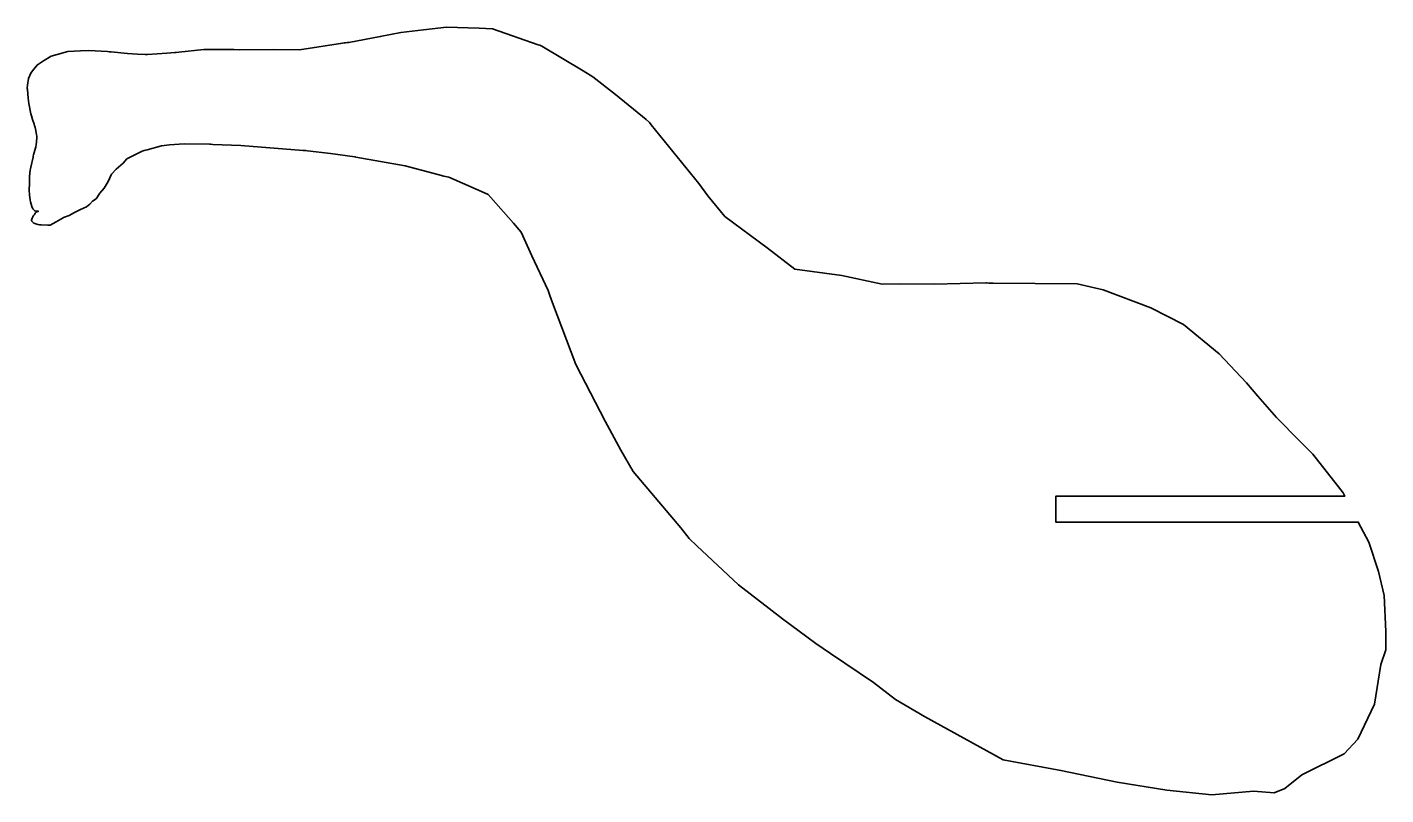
# Model space of a CAD drawing. Header units: millimetres. Extents: x -536 to 536, y -542 to 542.
# Drawn here: x 132.8 to 290.6, y 235 to 324.1 of the extents above; entities that cross this region are included whole.
import ezdxf

# ---------------------------------------------------------------- set-up
doc = ezdxf.new("R2010")
doc.units = ezdxf.units.MM
doc.header["$MEASUREMENT"] = 0
doc.layers.add('layer 1', color=7, linetype='Continuous')

msp = doc.modelspace()

# ---------------------------------------------------------------- linework, layer by layer
at = {"layer": 'layer 1', "color": 250, "lineweight": 35}
msp.add_open_spline([(193.2935, 293.5759), (193.2935, 293.5759), (193.4973, 292.9642), (193.4973, 292.9642), (193.4973, 292.9642), (193.4973, 292.9642), (193.7981, 292.128), (193.7981, 292.128), (193.7981, 292.128), (193.7981, 292.128), (196.5179, 284.9512), (196.5179, 284.9512), (196.5179, 284.9512), (196.5179, 284.9512), (199.9315, 278.3938), (199.9315, 278.3938), (199.9315, 278.3938), (199.9315, 278.3938), (201.755, 275.0205), (201.755, 275.0205), (201.755, 275.0205), (201.755, 275.0205), (203.1921, 272.5577), (203.1921, 272.5577), (203.1921, 272.5577), (203.1921, 272.5577), (208.7012, 265.9962), (208.7012, 265.9962), (208.7012, 265.9962), (208.7012, 265.9962), (209.7043, 264.7581), (209.7043, 264.7581), (209.7043, 264.7581), (209.7043, 264.7581), (210.5657, 263.9022), (210.5657, 263.9022), (210.5657, 263.9022), (210.5657, 263.9022), (215.4265, 259.3967), (215.4265, 259.3967), (215.4265, 259.3967), (215.4265, 259.3967), (219.0006, 256.6269), (219.0006, 256.6269), (219.0006, 256.6269), (219.0006, 256.6269), (220.5322, 255.4204), (220.5322, 255.4204), (220.5322, 255.4204), (220.5322, 255.4204), (224.4014, 252.5702), (224.4014, 252.5702), (224.4014, 252.5702), (224.4014, 252.5702), (226.1004, 251.3882), (226.1004, 251.3882), (226.1004, 251.3882), (226.1004, 251.3882), (231.1182, 248.0223), (231.1182, 248.0223), (231.1182, 248.0223), (231.1182, 248.0223), (233.6768, 246.0477), (233.6768, 246.0477), (233.6768, 246.0477), (233.6768, 246.0477), (237.042, 244.1022), (237.042, 244.1022), (237.042, 244.1022), (237.042, 244.1022), (246.1833, 239.0388), (246.1833, 239.0388), (246.1833, 239.0388), (246.1833, 239.0388), (252.8814, 237.8213), (252.8814, 237.8213), (252.8814, 237.8213), (252.8814, 237.8213), (259.4057, 236.4648), (259.4057, 236.4648), (259.4057, 236.4648), (259.4057, 236.4648), (265.1869, 235.5252), (265.1869, 235.5252), (265.1869, 235.5252), (265.1869, 235.5252), (270.3983, 234.9931), (270.3983, 234.9931), (270.3983, 234.9931), (270.3983, 234.9931), (275.2463, 235.424), (275.2463, 235.424), (275.2463, 235.424), (275.2463, 235.424), (277.6664, 235.2405), (277.6664, 235.2405), (277.6664, 235.2405), (277.6664, 235.2405), (278.8992, 235.7418), (278.8992, 235.7418), (278.8992, 235.7418), (278.8992, 235.7418), (280.8509, 237.3105), (280.8509, 237.3105), (280.8509, 237.3105), (280.8509, 237.3105), (285.7707, 239.7671), (285.7707, 239.7671), (285.7707, 239.7671), (285.7707, 239.7671), (287.3573, 241.4479), (287.3573, 241.4479), (287.3573, 241.4479), (287.3573, 241.4479), (289.3006, 245.5392), (289.3006, 245.5392), (289.3006, 245.5392), (289.3006, 245.5392), (290.0484, 250.1195), (290.0484, 250.1195), (290.0484, 250.1195), (290.0484, 250.1195), (290.6282, 251.827), (290.6282, 251.827), (290.6282, 251.827), (290.6282, 251.827), (290.617, 253.9698), (290.617, 253.9698), (290.617, 253.9698), (290.617, 253.9698), (290.4209, 258.1369), (290.4209, 258.1369), (290.4209, 258.1369), (290.4209, 258.1369), (289.7608, 260.9351), (289.7608, 260.9351), (289.7608, 260.9351), (289.7608, 260.9351), (288.6364, 264.3335), (288.6364, 264.3335), (288.6364, 264.3335), (288.6364, 264.3335), (287.4201, 266.6639), (287.4201, 266.6639), (287.4201, 266.6639), (287.4201, 266.6639), (252.2863, 266.6639), (252.2863, 266.6639), (252.2863, 266.6639), (252.2863, 266.6639), (252.2863, 269.6639), (252.2863, 269.6639), (252.2863, 269.6639), (252.2863, 269.6639), (285.8543, 269.6639), (285.8543, 269.6639), (285.8543, 269.6639), (285.8543, 269.6639), (285.654, 270.0476), (285.654, 270.0476), (285.654, 270.0476), (285.654, 270.0476), (285.3839, 270.4099), (285.3839, 270.4099), (285.3839, 270.4099), (285.3839, 270.4099), (282.1482, 274.5357), (282.1482, 274.5357), (282.1482, 274.5357), (282.1482, 274.5357), (280.6286, 276.0492), (280.6286, 276.0492), (280.6286, 276.0492), (280.6286, 276.0492), (277.938, 278.7948), (277.938, 278.7948), (277.938, 278.7948), (277.938, 278.7948), (275.7392, 281.2996), (275.7392, 281.2996), (275.7392, 281.2996), (275.7392, 281.2996), (274.4571, 282.8487), (274.4571, 282.8487), (274.4571, 282.8487), (274.4571, 282.8487), (271.2654, 286.1973), (271.2654, 286.1973), (271.2654, 286.1973), (271.2654, 286.1973), (267.1057, 289.6134), (267.1057, 289.6134), (267.1057, 289.6134), (267.1057, 289.6134), (263.3291, 291.5308), (263.3291, 291.5308), (263.3291, 291.5308), (263.3291, 291.5308), (257.7979, 293.6236), (257.7979, 293.6236), (257.7979, 293.6236), (257.7979, 293.6236), (254.7858, 294.3223), (254.7858, 294.3223), (254.7858, 294.3223), (254.7858, 294.3223), (244.9895, 294.4175), (244.9895, 294.4175), (244.9895, 294.4175), (244.9895, 294.4175), (244.7558, 294.4067), (244.7558, 294.4067), (244.7558, 294.4067), (244.7558, 294.4067), (244.522, 294.3958), (244.522, 294.3958), (244.522, 294.3958), (244.522, 294.3958), (244.2839, 294.4465), (244.2839, 294.4465), (244.2839, 294.4465), (244.2839, 294.4465), (244.2146, 294.4472), (244.2146, 294.4472), (244.2146, 294.4472), (244.2146, 294.4472), (244.1454, 294.4479), (244.1454, 294.4479), (244.1454, 294.4479), (244.1454, 294.4479), (238.1927, 294.2892), (238.1927, 294.2892), (238.1927, 294.2892), (238.1927, 294.2892), (234.2427, 294.3362), (234.2427, 294.3362), (234.2427, 294.3362), (234.2427, 294.3362), (232.0965, 294.3041), (232.0965, 294.3041), (232.0965, 294.3041), (232.0965, 294.3041), (227.4098, 295.2981), (227.4098, 295.2981), (227.4098, 295.2981), (227.4098, 295.2981), (221.9629, 296.0476), (221.9629, 296.0476), (221.9629, 296.0476), (221.9629, 296.0476), (218.7525, 298.5179), (218.7525, 298.5179), (218.7525, 298.5179), (218.7525, 298.5179), (213.8206, 302.1699), (213.8206, 302.1699), (213.8206, 302.1699), (213.8206, 302.1699), (211.8564, 304.5417), (211.8564, 304.5417), (211.8564, 304.5417), (211.8564, 304.5417), (210.8088, 305.9867), (210.8088, 305.9867), (210.8088, 305.9867), (210.8088, 305.9867), (206.2926, 311.5444), (206.2926, 311.5444), (206.2926, 311.5444), (206.2926, 311.5444), (205.2887, 312.8019), (205.2887, 312.8019), (205.2887, 312.8019), (205.2887, 312.8019), (205.0737, 313.0547), (205.0737, 313.0547), (205.0737, 313.0547), (205.0737, 313.0547), (204.6982, 313.4297), (204.6982, 313.4297), (204.6982, 313.4297), (204.6982, 313.4297), (201.1371, 316.3323), (201.1371, 316.3323), (201.1371, 316.3323), (201.1371, 316.3323), (198.5103, 318.3636), (198.5103, 318.3636), (198.5103, 318.3636), (198.5103, 318.3636), (197.3629, 319.0859), (197.3629, 319.0859), (197.3629, 319.0859), (197.3629, 319.0859), (192.5772, 321.945), (192.5772, 321.945), (192.5772, 321.945), (192.5772, 321.945), (192.4932, 321.9788), (192.4932, 321.9788), (192.4932, 321.9788), (192.4932, 321.9788), (192.3244, 322.0416), (192.3244, 322.0416), (192.3244, 322.0416), (192.3244, 322.0416), (192.1557, 322.1044), (192.1557, 322.1044), (192.1557, 322.1044), (192.1557, 322.1044), (186.8587, 323.9668), (186.8587, 323.9668), (186.8587, 323.9668), (186.8587, 323.9668), (185.2725, 324.0257), (185.2725, 324.0257), (185.2725, 324.0257), (185.2725, 324.0257), (181.5095, 324.1404), (181.5095, 324.1404), (181.5095, 324.1404), (181.5095, 324.1404), (178.8342, 323.8211), (178.8342, 323.8211), (178.8342, 323.8211), (178.8342, 323.8211), (176.1943, 323.5159), (176.1943, 323.5159), (176.1943, 323.5159), (176.1943, 323.5159), (173.8019, 323.0458), (173.8019, 323.0458), (173.8019, 323.0458), (173.8019, 323.0458), (170.1436, 322.3745), (170.1436, 322.3745), (170.1436, 322.3745), (170.1436, 322.3745), (169.9578, 322.3514), (169.9578, 322.3514), (169.9578, 322.3514), (169.9578, 322.3514), (169.772, 322.3282), (169.772, 322.3282), (169.772, 322.3282), (169.772, 322.3282), (169.5908, 322.3104), (169.5908, 322.3104), (169.5908, 322.3104), (169.5908, 322.3104), (169.4095, 322.2927), (169.4095, 322.2927), (169.4095, 322.2927), (169.4095, 322.2927), (164.4226, 321.5163), (164.4226, 321.5163), (164.4226, 321.5163), (164.4226, 321.5163), (161.4373, 321.532), (161.4373, 321.532), (161.4373, 321.532), (161.4373, 321.532), (157.5011, 321.5231), (157.5011, 321.5231), (157.5011, 321.5231), (157.5011, 321.5231), (156.7705, 321.53), (156.7705, 321.53), (156.7705, 321.53), (156.7705, 321.53), (156.6127, 321.5485), (156.6127, 321.5485), (156.6127, 321.5485), (156.6127, 321.5485), (156.3329, 321.557), (156.3329, 321.557), (156.3329, 321.557), (156.3329, 321.557), (153.2931, 321.5384), (153.2931, 321.5384), (153.2931, 321.5384), (153.2931, 321.5384), (150.3869, 321.2516), (150.3869, 321.2516), (150.3869, 321.2516), (150.3869, 321.2516), (150.0855, 321.2121), (150.0855, 321.2121), (150.0855, 321.2121), (150.0855, 321.2121), (149.9249, 321.2026), (149.9249, 321.2026), (149.9249, 321.2026), (149.9249, 321.2026), (148.9937, 321.1361), (148.9937, 321.1361), (148.9937, 321.1361), (148.9937, 321.1361), (146.7752, 320.9571), (146.7752, 320.9571), (146.7752, 320.9571), (146.7752, 320.9571), (146.4697, 320.9726), (146.4697, 320.9726), (146.4697, 320.9726), (146.4697, 320.9726), (145.5974, 321.0164), (145.5974, 321.0164), (145.5974, 321.0164), (145.5974, 321.0164), (144.4215, 321.079), (144.4215, 321.079), (144.4215, 321.079), (144.4215, 321.079), (142.5346, 321.2705), (142.5346, 321.2705), (142.5346, 321.2705), (142.5346, 321.2705), (142.4603, 321.2744), (142.4603, 321.2744), (142.4603, 321.2744), (142.4603, 321.2744), (142.3861, 321.2783), (142.3861, 321.2783), (142.3861, 321.2783), (142.3861, 321.2783), (142.2947, 321.2833), (142.2947, 321.2833), (142.2947, 321.2833), (142.2947, 321.2833), (142.1158, 321.3012), (142.1158, 321.3012), (142.1158, 321.3012), (142.1158, 321.3012), (139.9386, 321.4307), (139.9386, 321.4307), (139.9386, 321.4307), (139.9386, 321.4307), (138.9649, 321.3817), (138.9649, 321.3817), (138.9649, 321.3817), (138.9649, 321.3817), (137.4913, 321.3041), (137.4913, 321.3041), (137.4913, 321.3041), (137.4913, 321.3041), (136.2524, 320.9743), (136.2524, 320.9743), (136.2524, 320.9743), (136.2524, 320.9743), (135.5734, 320.7642), (135.5734, 320.7642), (135.5734, 320.7642), (135.5734, 320.7642), (134.6659, 320.2397), (134.6659, 320.2397), (134.6659, 320.2397), (134.6659, 320.2397), (134.3158, 320.0193), (134.3158, 320.0193), (134.3158, 320.0193), (134.3158, 320.0193), (133.9702, 319.7808), (133.9702, 319.7808), (133.9702, 319.7808), (133.9702, 319.7808), (133.5005, 319.2358), (133.5005, 319.2358), (133.5005, 319.2358), (133.5005, 319.2358), (133.2099, 318.8084), (133.2099, 318.8084), (133.2099, 318.8084), (133.2099, 318.8084), (132.941, 318.182), (132.941, 318.182), (132.941, 318.182), (132.941, 318.182), (132.7964, 317.4217), (132.7964, 317.4217), (132.7964, 317.4217), (132.7964, 317.4217), (132.7766, 317.1121), (132.7766, 317.1121), (132.7766, 317.1121), (132.7766, 317.1121), (132.7825, 317.026), (132.7825, 317.026), (132.7825, 317.026), (132.7825, 317.026), (132.8009, 316.9006), (132.8009, 316.9006), (132.8009, 316.9006), (132.8009, 316.9006), (132.8844, 315.8887), (132.8844, 315.8887), (132.8844, 315.8887), (132.8844, 315.8887), (132.9575, 315.2931), (132.9575, 315.2931), (132.9575, 315.2931), (132.9575, 315.2931), (133.0314, 314.9094), (133.0314, 314.9094), (133.0314, 314.9094), (133.0314, 314.9094), (133.1403, 314.4511), (133.1403, 314.4511), (133.1403, 314.4511), (133.1403, 314.4511), (133.2096, 314.0941), (133.2096, 314.0941), (133.2096, 314.0941), (133.2096, 314.0941), (133.2733, 313.8341), (133.2733, 313.8341), (133.2733, 313.8341), (133.2733, 313.8341), (133.4049, 313.4155), (133.4049, 313.4155), (133.4049, 313.4155), (133.4049, 313.4155), (133.5832, 312.8834), (133.5832, 312.8834), (133.5832, 312.8834), (133.5832, 312.8834), (133.607, 312.7952), (133.607, 312.7952), (133.607, 312.7952), (133.607, 312.7952), (133.6162, 312.7573), (133.6162, 312.7573), (133.6162, 312.7573), (133.6162, 312.7573), (133.6253, 312.7194), (133.6253, 312.7194), (133.6253, 312.7194), (133.6253, 312.7194), (133.6996, 312.4936), (133.6996, 312.4936), (133.6996, 312.4936), (133.6996, 312.4936), (133.7993, 312.1346), (133.7993, 312.1346), (133.7993, 312.1346), (133.7993, 312.1346), (133.8693, 311.6522), (133.8693, 311.6522), (133.8693, 311.6522), (133.8693, 311.6522), (133.8871, 311.4871), (133.8871, 311.4871), (133.8871, 311.4871), (133.8871, 311.4871), (133.9049, 311.3221), (133.9049, 311.3221), (133.9049, 311.3221), (133.9049, 311.3221), (133.8729, 310.8136), (133.8729, 310.8136), (133.8729, 310.8136), (133.8729, 310.8136), (133.828, 310.4747), (133.828, 310.4747), (133.828, 310.4747), (133.828, 310.4747), (133.7791, 310.2625), (133.7791, 310.2625), (133.7791, 310.2625), (133.7791, 310.2625), (133.5267, 309.3078), (133.5267, 309.3078), (133.5267, 309.3078), (133.5267, 309.3078), (133.4864, 309.1504), (133.4864, 309.1504), (133.4864, 309.1504), (133.4864, 309.1504), (133.4813, 309.1339), (133.4813, 309.1339), (133.4813, 309.1339), (133.4813, 309.1339), (133.4762, 309.1174), (133.4762, 309.1174), (133.4762, 309.1174), (133.4762, 309.1174), (133.4667, 309.0727), (133.4667, 309.0727), (133.4667, 309.0727), (133.4667, 309.0727), (133.4571, 309.0279), (133.4571, 309.0279), (133.4571, 309.0279), (133.4571, 309.0279), (133.1948, 307.895), (133.1948, 307.895), (133.1948, 307.895), (133.1948, 307.895), (133.165, 307.7087), (133.165, 307.7087), (133.165, 307.7087), (133.165, 307.7087), (133.1352, 307.5224), (133.1352, 307.5224), (133.1352, 307.5224), (133.1352, 307.5224), (133.0661, 306.8063), (133.0661, 306.8063), (133.0661, 306.8063), (133.0661, 306.8063), (133.0407, 306.567), (133.0407, 306.567), (133.0407, 306.567), (133.0407, 306.567), (133.0363, 305.9661), (133.0363, 305.9661), (133.0363, 305.9661), (133.0363, 305.9661), (133.0007, 305.2827), (133.0007, 305.2827), (133.0007, 305.2827), (133.0007, 305.2827), (133.0006, 305.2747), (133.0006, 305.2747), (133.0006, 305.2747), (133.0006, 305.2747), (133.0005, 305.2667), (133.0005, 305.2667), (133.0005, 305.2667), (133.0005, 305.2667), (133.0534, 304.651), (133.0534, 304.651), (133.0534, 304.651), (133.0534, 304.651), (133.1296, 304.0738), (133.1296, 304.0738), (133.1296, 304.0738), (133.1296, 304.0738), (133.178, 303.8617), (133.178, 303.8617), (133.178, 303.8617), (133.178, 303.8617), (133.3122, 303.3164), (133.3122, 303.3164), (133.3122, 303.3164), (133.3122, 303.3164), (133.4396, 303.0589), (133.4396, 303.0589), (133.4396, 303.0589), (133.4396, 303.0589), (133.6844, 302.8176), (133.6844, 302.8176), (133.6844, 302.8176), (133.6844, 302.8176), (133.7961, 302.7607), (133.7961, 302.7607), (133.7961, 302.7607), (133.7961, 302.7607), (134.0787, 302.7582), (134.0787, 302.7582), (134.0787, 302.7582), (134.0787, 302.7582), (133.833, 302.6562), (133.833, 302.6562), (133.833, 302.6562), (133.833, 302.6562), (133.7769, 302.6031), (133.7769, 302.6031), (133.7769, 302.6031), (133.7769, 302.6031), (133.7208, 302.5501), (133.7208, 302.5501), (133.7208, 302.5501), (133.7208, 302.5501), (133.6481, 302.4225), (133.6481, 302.4225), (133.6481, 302.4225), (133.6481, 302.4225), (133.5486, 302.2948), (133.5486, 302.2948), (133.5486, 302.2948), (133.5486, 302.2948), (133.4525, 302.1633), (133.4525, 302.1633), (133.4525, 302.1633), (133.4525, 302.1633), (133.4298, 302.1108), (133.4298, 302.1108), (133.4298, 302.1108), (133.4298, 302.1108), (133.3973, 302.0365), (133.3973, 302.0365), (133.3973, 302.0365), (133.3973, 302.0365), (133.3648, 301.9622), (133.3648, 301.9622), (133.3648, 301.9622), (133.3648, 301.9622), (133.3066, 301.8628), (133.3066, 301.8628), (133.3066, 301.8628), (133.3066, 301.8628), (133.2814, 301.7306), (133.2814, 301.7306), (133.2814, 301.7306), (133.2814, 301.7306), (133.2822, 301.7112), (133.2822, 301.7112), (133.2822, 301.7112), (133.2822, 301.7112), (133.2831, 301.6918), (133.2831, 301.6918), (133.2831, 301.6918), (133.2831, 301.6918), (133.282, 301.6864), (133.282, 301.6864), (133.282, 301.6864), (133.282, 301.6864), (133.281, 301.681), (133.281, 301.681), (133.281, 301.681), (133.281, 301.681), (133.2815, 301.6767), (133.2815, 301.6767), (133.2815, 301.6767), (133.2815, 301.6767), (133.2821, 301.6725), (133.2821, 301.6725), (133.2821, 301.6725), (133.2821, 301.6725), (133.3212, 301.6174), (133.3212, 301.6174), (133.3212, 301.6174), (133.3212, 301.6174), (133.3604, 301.5623), (133.3604, 301.5623), (133.3604, 301.5623), (133.3604, 301.5623), (133.433, 301.4866), (133.433, 301.4866), (133.433, 301.4866), (133.433, 301.4866), (133.5056, 301.411), (133.5056, 301.411), (133.5056, 301.411), (133.5056, 301.411), (133.508, 301.4036), (133.508, 301.4036), (133.508, 301.4036), (133.508, 301.4036), (133.5097, 301.4004), (133.5097, 301.4004), (133.5097, 301.4004), (133.5097, 301.4004), (133.5115, 301.3971), (133.5115, 301.3971), (133.5115, 301.3971), (133.5115, 301.3971), (133.5401, 301.3786), (133.5401, 301.3786), (133.5401, 301.3786), (133.5401, 301.3786), (133.996, 301.2371), (133.996, 301.2371), (133.996, 301.2371), (133.996, 301.2371), (134.1986, 301.2033), (134.1986, 301.2033), (134.1986, 301.2033), (134.1986, 301.2033), (134.4012, 301.1695), (134.4012, 301.1695), (134.4012, 301.1695), (134.4012, 301.1695), (135.1802, 301.1426), (135.1802, 301.1426), (135.1802, 301.1426), (135.1802, 301.1426), (135.3128, 301.1487), (135.3128, 301.1487), (135.3128, 301.1487), (135.3128, 301.1487), (135.4455, 301.1547), (135.4455, 301.1547), (135.4455, 301.1547), (135.4455, 301.1547), (136.158, 301.5518), (136.158, 301.5518), (136.158, 301.5518), (136.158, 301.5518), (136.9759, 301.9953), (136.9759, 301.9953), (136.9759, 301.9953), (136.9759, 301.9953), (136.9827, 302.0157), (136.9827, 302.0157), (136.9827, 302.0157), (136.9827, 302.0157), (136.9896, 302.0362), (136.9896, 302.0362), (136.9896, 302.0362), (136.9896, 302.0362), (136.991, 302.0367), (136.991, 302.0367), (136.991, 302.0367), (136.991, 302.0367), (136.9925, 302.0371), (136.9925, 302.0371), (136.9925, 302.0371), (136.9925, 302.0371), (137.641, 302.2769), (137.641, 302.2769), (137.641, 302.2769), (137.641, 302.2769), (138.2782, 302.6159), (138.2782, 302.6159), (138.2782, 302.6159), (138.2782, 302.6159), (138.6635, 302.8056), (138.6635, 302.8056), (138.6635, 302.8056), (138.6635, 302.8056), (138.8211, 302.8823), (138.8211, 302.8823), (138.8211, 302.8823), (138.8211, 302.8823), (138.9787, 302.959), (138.9787, 302.959), (138.9787, 302.959), (138.9787, 302.959), (139.6567, 303.2635), (139.6567, 303.2635), (139.6567, 303.2635), (139.6567, 303.2635), (140.0627, 303.5726), (140.0627, 303.5726), (140.0627, 303.5726), (140.0627, 303.5726), (140.3677, 303.936), (140.3677, 303.936), (140.3677, 303.936), (140.3677, 303.936), (140.7877, 304.2217), (140.7877, 304.2217), (140.7877, 304.2217), (140.7877, 304.2217), (141.217, 304.8541), (141.217, 304.8541), (141.217, 304.8541), (141.217, 304.8541), (141.7094, 305.4294), (141.7094, 305.4294), (141.7094, 305.4294), (141.7094, 305.4294), (142.1683, 306.2014), (142.1683, 306.2014), (142.1683, 306.2014), (142.1683, 306.2014), (142.5678, 307.0737), (142.5678, 307.0737), (142.5678, 307.0737), (142.5678, 307.0737), (143.1117, 307.6642), (143.1117, 307.6642), (143.1117, 307.6642), (143.1117, 307.6642), (143.9217, 308.3384), (143.9217, 308.3384), (143.9217, 308.3384), (143.9217, 308.3384), (144.3632, 308.8412), (144.3632, 308.8412), (144.3632, 308.8412), (144.3632, 308.8412), (145.6798, 309.5216), (145.6798, 309.5216), (145.6798, 309.5216), (145.6798, 309.5216), (146.1488, 309.7556), (146.1488, 309.7556), (146.1488, 309.7556), (146.1488, 309.7556), (146.2658, 309.7912), (146.2658, 309.7912), (146.2658, 309.7912), (146.2658, 309.7912), (146.3828, 309.8268), (146.3828, 309.8268), (146.3828, 309.8268), (146.3828, 309.8268), (146.5486, 309.8692), (146.5486, 309.8692), (146.5486, 309.8692), (146.5486, 309.8692), (146.7145, 309.9115), (146.7145, 309.9115), (146.7145, 309.9115), (146.7145, 309.9115), (148.3921, 310.3671), (148.3921, 310.3671), (148.3921, 310.3671), (148.3921, 310.3671), (149.3175, 310.4745), (149.3175, 310.4745), (149.3175, 310.4745), (149.3175, 310.4745), (151.0354, 310.5847), (151.0354, 310.5847), (151.0354, 310.5847), (151.0354, 310.5847), (153.9483, 310.5484), (153.9483, 310.5484), (153.9483, 310.5484), (153.9483, 310.5484), (154.0197, 310.5461), (154.0197, 310.5461), (154.0197, 310.5461), (154.0197, 310.5461), (154.0911, 310.5439), (154.0911, 310.5439), (154.0911, 310.5439), (154.0911, 310.5439), (154.3425, 310.535), (154.3425, 310.535), (154.3425, 310.535), (154.3425, 310.535), (157.6188, 310.4025), (157.6188, 310.4025), (157.6188, 310.4025), (157.6188, 310.4025), (164.8603, 309.8354), (164.8603, 309.8354), (164.8603, 309.8354), (164.8603, 309.8354), (165.0072, 309.8236), (165.0072, 309.8236), (165.0072, 309.8236), (165.0072, 309.8236), (165.154, 309.8118), (165.154, 309.8118), (165.154, 309.8118), (165.154, 309.8118), (165.3561, 309.7834), (165.3561, 309.7834), (165.3561, 309.7834), (165.3561, 309.7834), (168.0077, 309.4674), (168.0077, 309.4674), (168.0077, 309.4674), (168.0077, 309.4674), (170.8635, 309.0794), (170.8635, 309.0794), (170.8635, 309.0794), (170.8635, 309.0794), (170.9047, 309.0729), (170.9047, 309.0729), (170.9047, 309.0729), (170.9047, 309.0729), (170.9661, 309.0612), (170.9661, 309.0612), (170.9661, 309.0612), (170.9661, 309.0612), (176.7059, 308.0255), (176.7059, 308.0255), (176.7059, 308.0255), (176.7059, 308.0255), (180.4909, 307.0185), (180.4909, 307.0185), (180.4909, 307.0185), (180.4909, 307.0185), (181.1717, 306.8481), (181.1717, 306.8481), (181.1717, 306.8481), (181.1717, 306.8481), (181.7589, 306.7036), (181.7589, 306.7036), (181.7589, 306.7036), (181.7589, 306.7036), (185.5652, 305.0512), (185.5652, 305.0512), (185.5652, 305.0512), (185.5652, 305.0512), (186.3245, 304.7253), (186.3245, 304.7253), (186.3245, 304.7253), (186.3245, 304.7253), (186.6503, 304.3568), (186.6503, 304.3568), (186.6503, 304.3568), (186.6503, 304.3568), (189.2979, 301.3843), (189.2979, 301.3843), (189.2979, 301.3843), (189.2979, 301.3843), (190.1622, 300.3324), (190.1622, 300.3324), (190.1622, 300.3324), (190.1622, 300.3324), (191.4023, 297.5794), (191.4023, 297.5794), (191.4023, 297.5794), (191.4023, 297.5794), (193.2935, 293.5759), (193.2935, 293.5759)], degree=3, knots=[0, 0, 0, 0, 0.00396825, 0.00396825, 0.00396825, 0.00396825, 0.00793651, 0.00793651, 0.00793651, 0.00793651, 0.01190476, 0.01190476, 0.01190476, 0.01190476, 0.01587302, 0.01587302, 0.01587302, 0.01587302, 0.01984127, 0.01984127, 0.01984127, 0.01984127, 0.02380952, 0.02380952, 0.02380952, 0.02380952, 0.02777778, 0.02777778, 0.02777778, 0.02777778, 0.03174603, 0.03174603, 0.03174603, 0.03174603, 0.03571429, 0.03571429, 0.03571429, 0.03571429, 0.03968254, 0.03968254, 0.03968254, 0.03968254, 0.04365079, 0.04365079, 0.04365079, 0.04365079, 0.04761905, 0.04761905, 0.04761905, 0.04761905, 0.0515873, 0.0515873, 0.0515873, 0.0515873, 0.05555556, 0.05555556, 0.05555556, 0.05555556, 0.05952381, 0.05952381, 0.05952381, 0.05952381, 0.06349206, 0.06349206, 0.06349206, 0.06349206, 0.06746032, 0.06746032, 0.06746032, 0.06746032, 0.07142857, 0.07142857, 0.07142857, 0.07142857, 0.07539683, 0.07539683, 0.07539683, 0.07539683, 0.07936508, 0.07936508, 0.07936508, 0.07936508, 0.08333333, 0.08333333, 0.08333333, 0.08333333, 0.08730159, 0.08730159, 0.08730159, 0.08730159, 0.09126984, 0.09126984, 0.09126984, 0.09126984, 0.0952381, 0.0952381, 0.0952381, 0.0952381, 0.09920635, 0.09920635, 0.09920635, 0.09920635, 0.1031746, 0.1031746, 0.1031746, 0.1031746, 0.10714286, 0.10714286, 0.10714286, 0.10714286, 0.11111111, 0.11111111, 0.11111111, 0.11111111, 0.11507937, 0.11507937, 0.11507937, 0.11507937, 0.11904762, 0.11904762, 0.11904762, 0.11904762, 0.12301587, 0.12301587, 0.12301587, 0.12301587, 0.12698413, 0.12698413, 0.12698413, 0.12698413, 0.13095238, 0.13095238, 0.13095238, 0.13095238, 0.13492063, 0.13492063, 0.13492063, 0.13492063, 0.13888889, 0.13888889, 0.13888889, 0.13888889, 0.14285714, 0.14285714, 0.14285714, 0.14285714, 0.1468254, 0.1468254, 0.1468254, 0.1468254, 0.15079365, 0.15079365, 0.15079365, 0.15079365, 0.1547619, 0.1547619, 0.1547619, 0.1547619, 0.15873016, 0.15873016, 0.15873016, 0.15873016, 0.16269841, 0.16269841, 0.16269841, 0.16269841, 0.16666667, 0.16666667, 0.16666667, 0.16666667, 0.17063492, 0.17063492, 0.17063492, 0.17063492, 0.17460317, 0.17460317, 0.17460317, 0.17460317, 0.17857143, 0.17857143, 0.17857143, 0.17857143, 0.18253968, 0.18253968, 0.18253968, 0.18253968, 0.18650794, 0.18650794, 0.18650794, 0.18650794, 0.19047619, 0.19047619, 0.19047619, 0.19047619, 0.19444444, 0.19444444, 0.19444444, 0.19444444, 0.1984127, 0.1984127, 0.1984127, 0.1984127, 0.20238095, 0.20238095, 0.20238095, 0.20238095, 0.20634921, 0.20634921, 0.20634921, 0.20634921, 0.21031746, 0.21031746, 0.21031746, 0.21031746, 0.21428571, 0.21428571, 0.21428571, 0.21428571, 0.21825397, 0.21825397, 0.21825397, 0.21825397, 0.22222222, 0.22222222, 0.22222222, 0.22222222, 0.22619048, 0.22619048, 0.22619048, 0.22619048, 0.23015873, 0.23015873, 0.23015873, 0.23015873, 0.23412698, 0.23412698, 0.23412698, 0.23412698, 0.23809524, 0.23809524, 0.23809524, 0.23809524, 0.24206349, 0.24206349, 0.24206349, 0.24206349, 0.24603175, 0.24603175, 0.24603175, 0.24603175, 0.25, 0.25, 0.25, 0.25, 0.25396825, 0.25396825, 0.25396825, 0.25396825, 0.25793651, 0.25793651, 0.25793651, 0.25793651, 0.26190476, 0.26190476, 0.26190476, 0.26190476, 0.26587302, 0.26587302, 0.26587302, 0.26587302, 0.26984127, 0.26984127, 0.26984127, 0.26984127, 0.27380952, 0.27380952, 0.27380952, 0.27380952, 0.27777778, 0.27777778, 0.27777778, 0.27777778, 0.28174603, 0.28174603, 0.28174603, 0.28174603, 0.28571429, 0.28571429, 0.28571429, 0.28571429, 0.28968254, 0.28968254, 0.28968254, 0.28968254, 0.29365079, 0.29365079, 0.29365079, 0.29365079, 0.29761905, 0.29761905, 0.29761905, 0.29761905, 0.3015873, 0.3015873, 0.3015873, 0.3015873, 0.30555556, 0.30555556, 0.30555556, 0.30555556, 0.30952381, 0.30952381, 0.30952381, 0.30952381, 0.31349206, 0.31349206, 0.31349206, 0.31349206, 0.31746032, 0.31746032, 0.31746032, 0.31746032, 0.32142857, 0.32142857, 0.32142857, 0.32142857, 0.32539683, 0.32539683, 0.32539683, 0.32539683, 0.32936508, 0.32936508, 0.32936508, 0.32936508, 0.33333333, 0.33333333, 0.33333333, 0.33333333, 0.33730159, 0.33730159, 0.33730159, 0.33730159, 0.34126984, 0.34126984, 0.34126984, 0.34126984, 0.3452381, 0.3452381, 0.3452381, 0.3452381, 0.34920635, 0.34920635, 0.34920635, 0.34920635, 0.3531746, 0.3531746, 0.3531746, 0.3531746, 0.35714286, 0.35714286, 0.35714286, 0.35714286, 0.36111111, 0.36111111, 0.36111111, 0.36111111, 0.36507937, 0.36507937, 0.36507937, 0.36507937, 0.36904762, 0.36904762, 0.36904762, 0.36904762, 0.37301587, 0.37301587, 0.37301587, 0.37301587, 0.37698413, 0.37698413, 0.37698413, 0.37698413, 0.38095238, 0.38095238, 0.38095238, 0.38095238, 0.38492063, 0.38492063, 0.38492063, 0.38492063, 0.38888889, 0.38888889, 0.38888889, 0.38888889, 0.39285714, 0.39285714, 0.39285714, 0.39285714, 0.3968254, 0.3968254, 0.3968254, 0.3968254, 0.40079365, 0.40079365, 0.40079365, 0.40079365, 0.4047619, 0.4047619, 0.4047619, 0.4047619, 0.40873016, 0.40873016, 0.40873016, 0.40873016, 0.41269841, 0.41269841, 0.41269841, 0.41269841, 0.41666667, 0.41666667, 0.41666667, 0.41666667, 0.42063492, 0.42063492, 0.42063492, 0.42063492, 0.42460317, 0.42460317, 0.42460317, 0.42460317, 0.42857143, 0.42857143, 0.42857143, 0.42857143, 0.43253968, 0.43253968, 0.43253968, 0.43253968, 0.43650794, 0.43650794, 0.43650794, 0.43650794, 0.44047619, 0.44047619, 0.44047619, 0.44047619, 0.44444444, 0.44444444, 0.44444444, 0.44444444, 0.4484127, 0.4484127, 0.4484127, 0.4484127, 0.45238095, 0.45238095, 0.45238095, 0.45238095, 0.45634921, 0.45634921, 0.45634921, 0.45634921, 0.46031746, 0.46031746, 0.46031746, 0.46031746, 0.46428571, 0.46428571, 0.46428571, 0.46428571, 0.46825397, 0.46825397, 0.46825397, 0.46825397, 0.47222222, 0.47222222, 0.47222222, 0.47222222, 0.47619048, 0.47619048, 0.47619048, 0.47619048, 0.48015873, 0.48015873, 0.48015873, 0.48015873, 0.48412698, 0.48412698, 0.48412698, 0.48412698, 0.48809524, 0.48809524, 0.48809524, 0.48809524, 0.49206349, 0.49206349, 0.49206349, 0.49206349, 0.49603175, 0.49603175, 0.49603175, 0.49603175, 0.5, 0.5, 0.5, 0.5, 0.50396825, 0.50396825, 0.50396825, 0.50396825, 0.50793651, 0.50793651, 0.50793651, 0.50793651, 0.51190476, 0.51190476, 0.51190476, 0.51190476, 0.51587302, 0.51587302, 0.51587302, 0.51587302, 0.51984127, 0.51984127, 0.51984127, 0.51984127, 0.52380952, 0.52380952, 0.52380952, 0.52380952, 0.52777778, 0.52777778, 0.52777778, 0.52777778, 0.53174603, 0.53174603, 0.53174603, 0.53174603, 0.53571429, 0.53571429, 0.53571429, 0.53571429, 0.53968254, 0.53968254, 0.53968254, 0.53968254, 0.54365079, 0.54365079, 0.54365079, 0.54365079, 0.54761905, 0.54761905, 0.54761905, 0.54761905, 0.5515873, 0.5515873, 0.5515873, 0.5515873, 0.55555556, 0.55555556, 0.55555556, 0.55555556, 0.55952381, 0.55952381, 0.55952381, 0.55952381, 0.56349206, 0.56349206, 0.56349206, 0.56349206, 0.56746032, 0.56746032, 0.56746032, 0.56746032, 0.57142857, 0.57142857, 0.57142857, 0.57142857, 0.57539683, 0.57539683, 0.57539683, 0.57539683, 0.57936508, 0.57936508, 0.57936508, 0.57936508, 0.58333333, 0.58333333, 0.58333333, 0.58333333, 0.58730159, 0.58730159, 0.58730159, 0.58730159, 0.59126984, 0.59126984, 0.59126984, 0.59126984, 0.5952381, 0.5952381, 0.5952381, 0.5952381, 0.59920635, 0.59920635, 0.59920635, 0.59920635, 0.6031746, 0.6031746, 0.6031746, 0.6031746, 0.60714286, 0.60714286, 0.60714286, 0.60714286, 0.61111111, 0.61111111, 0.61111111, 0.61111111, 0.61507937, 0.61507937, 0.61507937, 0.61507937, 0.61904762, 0.61904762, 0.61904762, 0.61904762, 0.62301587, 0.62301587, 0.62301587, 0.62301587, 0.62698413, 0.62698413, 0.62698413, 0.62698413, 0.63095238, 0.63095238, 0.63095238, 0.63095238, 0.63492063, 0.63492063, 0.63492063, 0.63492063, 0.63888889, 0.63888889, 0.63888889, 0.63888889, 0.64285714, 0.64285714, 0.64285714, 0.64285714, 0.6468254, 0.6468254, 0.6468254, 0.6468254, 0.65079365, 0.65079365, 0.65079365, 0.65079365, 0.6547619, 0.6547619, 0.6547619, 0.6547619, 0.65873016, 0.65873016, 0.65873016, 0.65873016, 0.66269841, 0.66269841, 0.66269841, 0.66269841, 0.66666667, 0.66666667, 0.66666667, 0.66666667, 0.67063492, 0.67063492, 0.67063492, 0.67063492, 0.67460317, 0.67460317, 0.67460317, 0.67460317, 0.67857143, 0.67857143, 0.67857143, 0.67857143, 0.68253968, 0.68253968, 0.68253968, 0.68253968, 0.68650794, 0.68650794, 0.68650794, 0.68650794, 0.69047619, 0.69047619, 0.69047619, 0.69047619, 0.69444444, 0.69444444, 0.69444444, 0.69444444, 0.6984127, 0.6984127, 0.6984127, 0.6984127, 0.70238095, 0.70238095, 0.70238095, 0.70238095, 0.70634921, 0.70634921, 0.70634921, 0.70634921, 0.71031746, 0.71031746, 0.71031746, 0.71031746, 0.71428571, 0.71428571, 0.71428571, 0.71428571, 0.71825397, 0.71825397, 0.71825397, 0.71825397, 0.72222222, 0.72222222, 0.72222222, 0.72222222, 0.72619048, 0.72619048, 0.72619048, 0.72619048, 0.73015873, 0.73015873, 0.73015873, 0.73015873, 0.73412698, 0.73412698, 0.73412698, 0.73412698, 0.73809524, 0.73809524, 0.73809524, 0.73809524, 0.74206349, 0.74206349, 0.74206349, 0.74206349, 0.74603175, 0.74603175, 0.74603175, 0.74603175, 0.75, 0.75, 0.75, 0.75, 0.75396825, 0.75396825, 0.75396825, 0.75396825, 0.75793651, 0.75793651, 0.75793651, 0.75793651, 0.76190476, 0.76190476, 0.76190476, 0.76190476, 0.76587302, 0.76587302, 0.76587302, 0.76587302, 0.76984127, 0.76984127, 0.76984127, 0.76984127, 0.77380952, 0.77380952, 0.77380952, 0.77380952, 0.77777778, 0.77777778, 0.77777778, 0.77777778, 0.78174603, 0.78174603, 0.78174603, 0.78174603, 0.78571429, 0.78571429, 0.78571429, 0.78571429, 0.78968254, 0.78968254, 0.78968254, 0.78968254, 0.79365079, 0.79365079, 0.79365079, 0.79365079, 0.79761905, 0.79761905, 0.79761905, 0.79761905, 0.8015873, 0.8015873, 0.8015873, 0.8015873, 0.80555556, 0.80555556, 0.80555556, 0.80555556, 0.80952381, 0.80952381, 0.80952381, 0.80952381, 0.81349206, 0.81349206, 0.81349206, 0.81349206, 0.81746032, 0.81746032, 0.81746032, 0.81746032, 0.82142857, 0.82142857, 0.82142857, 0.82142857, 0.82539683, 0.82539683, 0.82539683, 0.82539683, 0.82936508, 0.82936508, 0.82936508, 0.82936508, 0.83333333, 0.83333333, 0.83333333, 0.83333333, 0.83730159, 0.83730159, 0.83730159, 0.83730159, 0.84126984, 0.84126984, 0.84126984, 0.84126984, 0.8452381, 0.8452381, 0.8452381, 0.8452381, 0.84920635, 0.84920635, 0.84920635, 0.84920635, 0.8531746, 0.8531746, 0.8531746, 0.8531746, 0.85714286, 0.85714286, 0.85714286, 0.85714286, 0.86111111, 0.86111111, 0.86111111, 0.86111111, 0.86507937, 0.86507937, 0.86507937, 0.86507937, 0.86904762, 0.86904762, 0.86904762, 0.86904762, 0.87301587, 0.87301587, 0.87301587, 0.87301587, 0.87698413, 0.87698413, 0.87698413, 0.87698413, 0.88095238, 0.88095238, 0.88095238, 0.88095238, 0.88492063, 0.88492063, 0.88492063, 0.88492063, 0.88888889, 0.88888889, 0.88888889, 0.88888889, 0.89285714, 0.89285714, 0.89285714, 0.89285714, 0.8968254, 0.8968254, 0.8968254, 0.8968254, 0.90079365, 0.90079365, 0.90079365, 0.90079365, 0.9047619, 0.9047619, 0.9047619, 0.9047619, 0.90873016, 0.90873016, 0.90873016, 0.90873016, 0.91269841, 0.91269841, 0.91269841, 0.91269841, 0.91666667, 0.91666667, 0.91666667, 0.91666667, 0.92063492, 0.92063492, 0.92063492, 0.92063492, 0.92460317, 0.92460317, 0.92460317, 0.92460317, 0.92857143, 0.92857143, 0.92857143, 0.92857143, 0.93253968, 0.93253968, 0.93253968, 0.93253968, 0.93650794, 0.93650794, 0.93650794, 0.93650794, 0.94047619, 0.94047619, 0.94047619, 0.94047619, 0.94444444, 0.94444444, 0.94444444, 0.94444444, 0.9484127, 0.9484127, 0.9484127, 0.9484127, 0.95238095, 0.95238095, 0.95238095, 0.95238095, 0.95634921, 0.95634921, 0.95634921, 0.95634921, 0.96031746, 0.96031746, 0.96031746, 0.96031746, 0.96428571, 0.96428571, 0.96428571, 0.96428571, 0.96825397, 0.96825397, 0.96825397, 0.96825397, 0.97222222, 0.97222222, 0.97222222, 0.97222222, 0.97619048, 0.97619048, 0.97619048, 0.97619048, 0.98015873, 0.98015873, 0.98015873, 0.98015873, 0.98412698, 0.98412698, 0.98412698, 0.98412698, 0.98809524, 0.98809524, 0.98809524, 0.98809524, 0.99206349, 0.99206349, 0.99206349, 0.99206349, 1, 1, 1, 1], dxfattribs=at)

doc.saveas('drawing.dxf')
